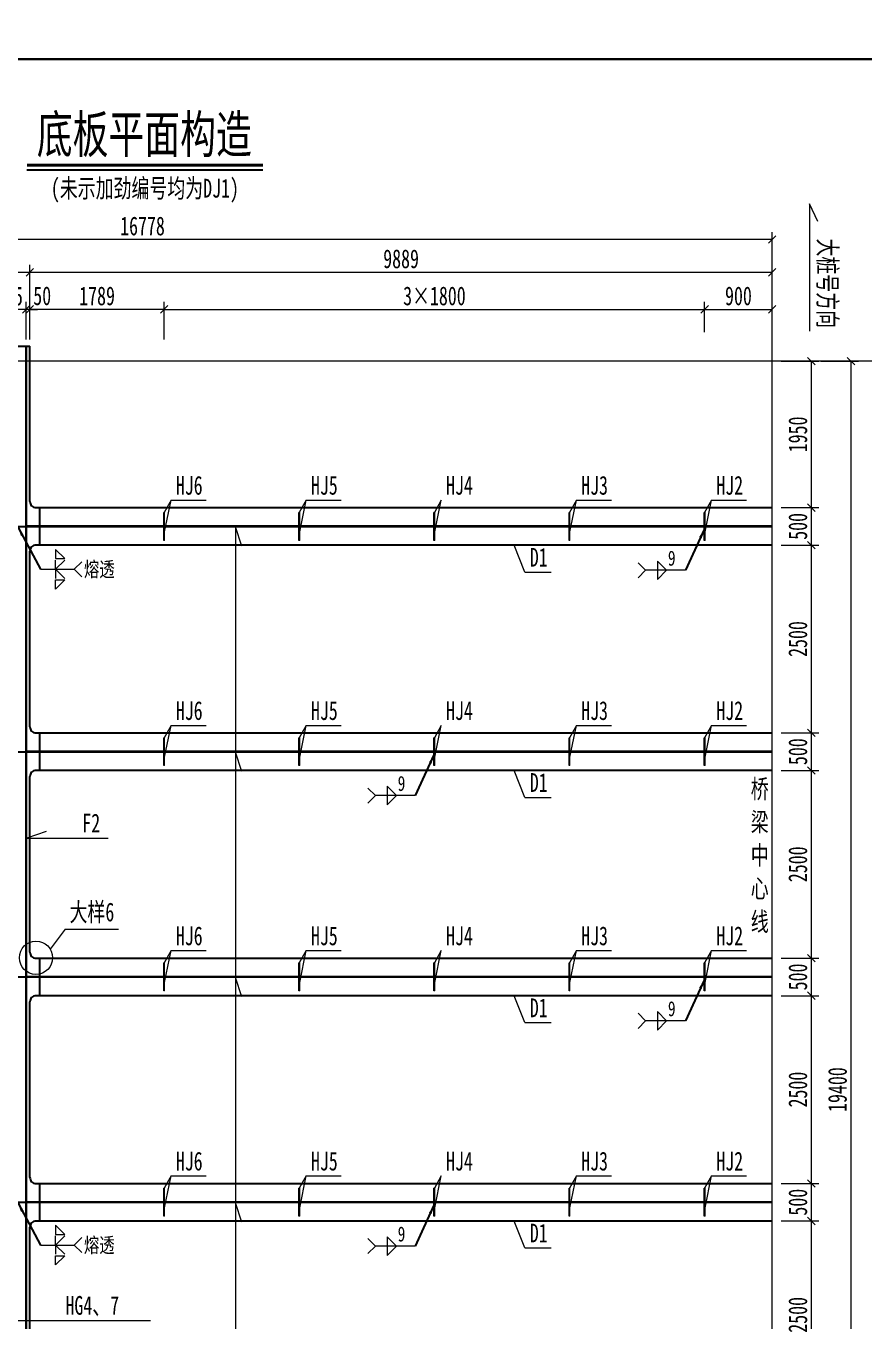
# Model space of a CAD drawing. Header units: millimetres. Extents: x 44597 to 300567, y -113054 to 73044.
# Drawn here: x 228562 to 239728, y -104281 to -87033 of the extents above; entities that cross this region are included whole.
import ezdxf
from ezdxf.enums import TextEntityAlignment as Align

# ---------------------------------------------------------------- set-up
doc = ezdxf.new("R2010")
doc.units = ezdxf.units.MM
doc.linetypes.add('CENTER2', pattern=[28.575, 19.05, -3.175, 3.175, -3.175])
doc.layers.get('Defpoints').update_dxf_attribs({"color": 8})
for name, color, linetype, lineweight in [('Dim', 4, 'Continuous', 15), ('中心线', 2, 'CENTER2', 15), ('文字', 7, 'Continuous', 15), ('标注线及字体', 2, 'Continuous', 15), ('细实线', 4, 'Continuous', 15), ('钢板粗线', 1, 'Continuous', 25)]:
    doc.layers.add(name, color=color, linetype=linetype, lineweight=lineweight)
doc.layers.add('Text', color=4, linetype='Continuous')
doc.styles.add('111', font='', dxfattribs={"width": 0.7})
doc.styles.add('BM_Dim', font='', dxfattribs={"width": 0.85})
doc.styles.add('SMEDI', font='', dxfattribs={"width": 0.75})
doc.styles.get("Standard").update_dxf_attribs({"font": ''})
doc.styles.get('111').set_extended_font_data('仿宋_GB2312')
doc.styles.get('BM_Dim').set_extended_font_data('仿宋_GB2312')
doc.styles.get('SMEDI').set_extended_font_data('仿宋_GB2312')
doc.styles.get('Standard').set_extended_font_data('仿宋_GB2312')
doc.dimstyles.new('200', dxfattribs={"dimscale": 0, "dimtxt": 2.5, "dimasz": 1, "dimexe": 1, "dimexo": 1, "dimgap": 0.6, "dimtad": 1, "dimdec": 0, "dimdsep": 46, "dimtxsty": '111', "dimblk": 'OBLIQUE', "dimcen": 0, "dimclrd": 4, "dimclre": 4, "dimclrt": 4, "dimadec": 1, "dimazin": 2, "dimtfac": 1, "dimtdec": 0, "dimtix": 1, "dimtmove": 2, "dimatfit": 3, "dimfxl": 4, "dimfxlon": 1, "dimtolj": 1, "dimlwd": -1, "dimlwe": -1, "dimarcsym": 0})
doc.dimstyles.new('MSteel_1.0_1.0', dxfattribs={"dimtxt": 3, "dimasz": 1.2, "dimexe": 1, "dimexo": 1, "dimgap": 1, "dimtad": 3, "dimtoh": 1, "dimdec": 0, "dimzin": 0, "dimdsep": 46, "dimtxsty": 'Standard', "dimblk": 'ARCHTICK', "dimcen": 0.09, "dimclrd": 3, "dimclre": 3, "dimadec": 0, "dimazin": 0, "dimtfac": 1, "dimtdec": 4, "dimtofl": 0, "dimtmove": 0, "dimatfit": 3, "dimfxl": 1, "dimtolj": 1, "dimtzin": 0, "dimarcsym": 0})

# ---------------------------------------------------------------- blocks, each defined once
blk = doc.blocks.new('_Oblique')
at = {"color": 0, "linetype": 'ByBlock', "lineweight": -2}
blk.add_line((-0.5, -0.5), (0.5, 0.5), dxfattribs=at)
blk = doc.blocks.new('*D3294')
at = {"layer": 'Defpoints', "color": 0, "transparency": 16777216}
for p in [(238504, -91498), (238504, -93448), (239025, -93448)]:
    blk.add_point(p, dxfattribs=at)
at = {"layer": '细实线', "color": 4, "transparency": 16777216}
for p, q in [((238625, -91498), (239125, -91498)), ((239025, -91498), (239025, -93448)), ((238625, -93448), (239125, -93448))]:
    blk.add_line(p, q, dxfattribs=at)
at = {"layer": '细实线', "color": 4, "transparency": 16777216, "xscale": 99.99999999999999, "yscale": 99.99999999999999, "zscale": 99.99999999999999}
for p, rotation in [((239025, -91498), 90), ((239025, -93448), 270)]:
    blk.add_blockref('_Oblique', p, dxfattribs=dict(at, rotation=rotation))
at = {"layer": '细实线', "color": 4, "transparency": 16777216, "insert": (238846, -92473), "char_height": 250, "attachment_point": 5, "rotation": 90, "style": '111'}
blk.add_mtext('\\A1;1950', dxfattribs=at)
blk = doc.blocks.new('*D3295')
at = {"layer": 'Defpoints', "color": 0, "transparency": 16777216}
for p in [(238504, -93448), (238504, -93948), (239025, -93948)]:
    blk.add_point(p, dxfattribs=at)
at = {"layer": '细实线', "color": 4, "transparency": 16777216}
for p, q in [((238625, -93448), (239125, -93448)), ((239025, -93448), (239025, -93948)), ((238625, -93948), (239125, -93948))]:
    blk.add_line(p, q, dxfattribs=at)
at = {"layer": '细实线', "color": 4, "transparency": 16777216, "xscale": 99.99999999999999, "yscale": 99.99999999999999, "zscale": 99.99999999999999}
for p, rotation in [((239025, -93448), 90), ((239025, -93948), 270)]:
    blk.add_blockref('_Oblique', p, dxfattribs=dict(at, rotation=rotation))
at = {"layer": '细实线', "color": 4, "transparency": 16777216, "insert": (238846, -93698), "char_height": 250, "attachment_point": 5, "rotation": 90, "style": '111'}
blk.add_mtext('\\A1;500', dxfattribs=at)
blk = doc.blocks.new('*D3296')
at = {"layer": 'Defpoints', "color": 0, "transparency": 16777216}
for p in [(238504, -93948), (238504, -96448), (239025, -96448)]:
    blk.add_point(p, dxfattribs=at)
at = {"layer": '细实线', "color": 4, "transparency": 16777216}
for p, q in [((238625, -93948), (239125, -93948)), ((239025, -93948), (239025, -96448)), ((238625, -96448), (239125, -96448))]:
    blk.add_line(p, q, dxfattribs=at)
at = {"layer": '细实线', "color": 4, "transparency": 16777216, "xscale": 99.99999999999999, "yscale": 99.99999999999999, "zscale": 99.99999999999999}
for p, rotation in [((239025, -93948), 90), ((239025, -96448), 270)]:
    blk.add_blockref('_Oblique', p, dxfattribs=dict(at, rotation=rotation))
at = {"layer": '细实线', "color": 4, "transparency": 16777216, "insert": (238846, -95198), "char_height": 250, "attachment_point": 5, "rotation": 90, "style": '111'}
blk.add_mtext('\\A1;2500', dxfattribs=at)
blk = doc.blocks.new('*D3297')
at = {"layer": 'Defpoints', "color": 0, "transparency": 16777216}
for p in [(238504, -96448), (238504, -96948), (239025, -96948)]:
    blk.add_point(p, dxfattribs=at)
at = {"layer": '细实线', "color": 4, "transparency": 16777216}
for p, q in [((238625, -96448), (239125, -96448)), ((239025, -96448), (239025, -96948)), ((238625, -96948), (239125, -96948))]:
    blk.add_line(p, q, dxfattribs=at)
at = {"layer": '细实线', "color": 4, "transparency": 16777216, "xscale": 99.99999999999999, "yscale": 99.99999999999999, "zscale": 99.99999999999999}
for p, rotation in [((239025, -96448), 90), ((239025, -96948), 270)]:
    blk.add_blockref('_Oblique', p, dxfattribs=dict(at, rotation=rotation))
at = {"layer": '细实线', "color": 4, "transparency": 16777216, "insert": (238846, -96698), "char_height": 250, "attachment_point": 5, "rotation": 90, "style": '111'}
blk.add_mtext('\\A1;500', dxfattribs=at)
blk = doc.blocks.new('*D3298')
at = {"layer": 'Defpoints', "color": 0, "transparency": 16777216}
for p in [(238504, -96948), (238504, -99448), (239025, -99448)]:
    blk.add_point(p, dxfattribs=at)
at = {"layer": '细实线', "color": 4, "transparency": 16777216}
for p, q in [((238625, -96948), (239125, -96948)), ((239025, -96948), (239025, -99448)), ((238625, -99448), (239125, -99448))]:
    blk.add_line(p, q, dxfattribs=at)
at = {"layer": '细实线', "color": 4, "transparency": 16777216, "xscale": 99.99999999999999, "yscale": 99.99999999999999, "zscale": 99.99999999999999}
for p, rotation in [((239025, -96948), 90), ((239025, -99448), 270)]:
    blk.add_blockref('_Oblique', p, dxfattribs=dict(at, rotation=rotation))
at = {"layer": '细实线', "color": 4, "transparency": 16777216, "insert": (238846, -98198), "char_height": 250, "attachment_point": 5, "rotation": 90, "style": '111'}
blk.add_mtext('\\A1;2500', dxfattribs=at)
blk = doc.blocks.new('*D3299')
at = {"layer": 'Defpoints', "color": 0, "transparency": 16777216}
for p in [(238504, -99448), (238504, -99948), (239025, -99948)]:
    blk.add_point(p, dxfattribs=at)
at = {"layer": '细实线', "color": 4, "transparency": 16777216}
for p, q in [((238625, -99448), (239125, -99448)), ((239025, -99448), (239025, -99948)), ((238625, -99948), (239125, -99948))]:
    blk.add_line(p, q, dxfattribs=at)
at = {"layer": '细实线', "color": 4, "transparency": 16777216, "xscale": 99.99999999999999, "yscale": 99.99999999999999, "zscale": 99.99999999999999}
for p, rotation in [((239025, -99448), 90), ((239025, -99948), 270)]:
    blk.add_blockref('_Oblique', p, dxfattribs=dict(at, rotation=rotation))
at = {"layer": '细实线', "color": 4, "transparency": 16777216, "insert": (238846, -99698), "char_height": 250, "attachment_point": 5, "rotation": 90, "style": '111'}
blk.add_mtext('\\A1;500', dxfattribs=at)
blk = doc.blocks.new('*D3300')
at = {"layer": 'Defpoints', "color": 0, "transparency": 16777216}
for p in [(238504, -99948), (238504, -102448), (239025, -102448)]:
    blk.add_point(p, dxfattribs=at)
at = {"layer": '细实线', "color": 4, "transparency": 16777216}
for p, q in [((238625, -99948), (239125, -99948)), ((239025, -99948), (239025, -102448)), ((238625, -102448), (239125, -102448))]:
    blk.add_line(p, q, dxfattribs=at)
at = {"layer": '细实线', "color": 4, "transparency": 16777216, "xscale": 99.99999999999999, "yscale": 99.99999999999999, "zscale": 99.99999999999999}
for p, rotation in [((239025, -99948), 90), ((239025, -102448), 270)]:
    blk.add_blockref('_Oblique', p, dxfattribs=dict(at, rotation=rotation))
at = {"layer": '细实线', "color": 4, "transparency": 16777216, "insert": (238846, -101198), "char_height": 250, "attachment_point": 5, "rotation": 90, "style": '111'}
blk.add_mtext('\\A1;2500', dxfattribs=at)
blk = doc.blocks.new('*D3301')
at = {"layer": 'Defpoints', "color": 0, "transparency": 16777216}
for p in [(238504, -102448), (238504, -102948), (239025, -102948)]:
    blk.add_point(p, dxfattribs=at)
at = {"layer": '细实线', "color": 4, "transparency": 16777216}
for p, q in [((238625, -102448), (239125, -102448)), ((239025, -102448), (239025, -102948)), ((238625, -102948), (239125, -102948))]:
    blk.add_line(p, q, dxfattribs=at)
at = {"layer": '细实线', "color": 4, "transparency": 16777216, "xscale": 99.99999999999999, "yscale": 99.99999999999999, "zscale": 99.99999999999999}
for p, rotation in [((239025, -102448), 90), ((239025, -102948), 270)]:
    blk.add_blockref('_Oblique', p, dxfattribs=dict(at, rotation=rotation))
at = {"layer": '细实线', "color": 4, "transparency": 16777216, "insert": (238846, -102698), "char_height": 250, "attachment_point": 5, "rotation": 90, "style": '111'}
blk.add_mtext('\\A1;500', dxfattribs=at)
blk = doc.blocks.new('*D3302')
at = {"layer": 'Defpoints', "color": 0, "transparency": 16777216}
for p in [(238504, -102948), (238504, -105448), (239025, -105448)]:
    blk.add_point(p, dxfattribs=at)
at = {"layer": '细实线', "color": 4, "transparency": 16777216}
for p, q in [((238625, -102948), (239125, -102948)), ((239025, -102948), (239025, -105448)), ((238625, -105448), (239125, -105448))]:
    blk.add_line(p, q, dxfattribs=at)
at = {"layer": '细实线', "color": 4, "transparency": 16777216, "xscale": 99.99999999999999, "yscale": 99.99999999999999, "zscale": 99.99999999999999}
for p, rotation in [((239025, -102948), 90), ((239025, -105448), 270)]:
    blk.add_blockref('_Oblique', p, dxfattribs=dict(at, rotation=rotation))
at = {"layer": '细实线', "color": 4, "transparency": 16777216, "insert": (238846, -104198), "char_height": 250, "attachment_point": 5, "rotation": 90, "style": '111'}
blk.add_mtext('\\A1;2500', dxfattribs=at)
blk = doc.blocks.new('*D3305')
at = {"layer": 'Defpoints', "color": 0, "transparency": 16777216}
for p in [(238966, -91498), (238992, -110898), (239553, -110898)]:
    blk.add_point(p, dxfattribs=at)
at = {"layer": '细实线', "color": 4, "transparency": 16777216}
for p, q in [((239153, -91498), (239653, -91498)), ((239553, -91498), (239553, -110898)), ((239153, -110898), (239653, -110898))]:
    blk.add_line(p, q, dxfattribs=at)
at = {"layer": '细实线', "color": 4, "transparency": 16777216, "xscale": 99.99999999999999, "yscale": 99.99999999999999, "zscale": 99.99999999999999}
for p, rotation in [((239553, -91498), 90), ((239553, -110898), 270)]:
    blk.add_blockref('_Oblique', p, dxfattribs=dict(at, rotation=rotation))
at = {"layer": '细实线', "color": 4, "transparency": 16777216, "insert": (239374, -101198), "char_height": 250, "attachment_point": 5, "rotation": 90, "style": '111'}
blk.add_mtext('\\A1;19400', dxfattribs=at)
blk = doc.blocks.new('_ArchTick')
at = {"color": 0, "linetype": 'ByBlock', "const_width": 0.15}
blk.add_lwpolyline([(-0.5, -0.5), (0.5, 0.5)], dxfattribs=at)
blk = doc.blocks.new('全融透1')
at = {"layer": 'Dim'}
blk.add_line((0, 0), (4.48, 0), dxfattribs=at)
for points in [[(2, 2.65), (2, 1.41), (3.23, 1.41)], [(2, -2.65), (2, -1.41), (3.23, -1.41)]]:
    blk.add_lwpolyline(points, close=True, dxfattribs=at)
for points in [[(3.23, 1.21), (2, 0), (2, 1.21)], [(3.23, -1.21), (2, 0), (2, -1.21)], [(5.48, 1), (4.48, 0), (5.48, -1)]]:
    blk.add_lwpolyline(points, dxfattribs=at)
at = {"layer": 'Text', "style": 'SMEDI', "width": 0.75}
blk.add_text('熔透', height=2, dxfattribs=at).set_placement((5.77, 0), align=Align.MIDDLE_LEFT)
blk = doc.blocks.new('角焊缝1')
at = {"layer": 'Dim'}
blk.add_line((-3101.17, 370.22), (-3106.48, 370.22), dxfattribs=at)
blk.add_lwpolyline([(-3107.48, 369.22), (-3106.48, 370.22), (-3107.48, 371.22)], dxfattribs=at)
blk.add_lwpolyline([(-3104.91, 371.45), (-3104.91, 368.99), (-3103.68, 370.22)], close=True, dxfattribs=at)
blk = doc.blocks.new('*D3352')
at = {"layer": 'Defpoints', "color": 0, "transparency": 16777216}
for p in [(228120, -90808), (228120, -91360), (228565, -91349)]:
    blk.add_point(p, dxfattribs=at)
at = {"layer": '细实线', "color": 4, "transparency": 16777216}
for p, q in [((228120, -91208), (228120, -90708)), ((228565, -91208), (228565, -90708)), ((228565, -90808), (228120, -90808))]:
    blk.add_line(p, q, dxfattribs=at)
at = {"layer": '细实线', "color": 4, "transparency": 16777216, "xscale": 99.99999999999999, "yscale": 99.99999999999999, "zscale": 99.99999999999999, "rotation": 180}
blk.add_blockref('_Oblique', (228120, -90808), dxfattribs=at)
at = {"layer": '细实线', "color": 4, "transparency": 16777216, "xscale": 99.99999999999999, "yscale": 99.99999999999999, "zscale": 99.99999999999999}
blk.add_blockref('_Oblique', (228565, -90808), dxfattribs=at)
at = {"layer": '细实线', "color": 4, "transparency": 16777216, "insert": (228343, -90632), "char_height": 250, "attachment_point": 5, "style": '111'}
blk.add_mtext('\\A1;445', dxfattribs=at)
blk = doc.blocks.new('*D3355')
at = {"layer": 'Defpoints', "color": 0, "transparency": 16777216}
for p in [(221726, -90315), (228615, -90830), (221726, -91298)]:
    blk.add_point(p, dxfattribs=at)
at = {"layer": '细实线', "color": 4, "transparency": 16777216}
for p, q in [((221726, -90715), (221726, -90215)), ((228615, -90315), (221726, -90315)), ((228615, -90715), (228615, -90215))]:
    blk.add_line(p, q, dxfattribs=at)
at = {"layer": '细实线', "color": 4, "transparency": 16777216, "xscale": 99.99999999999999, "yscale": 99.99999999999999, "zscale": 99.99999999999999, "rotation": 180}
blk.add_blockref('_Oblique', (221726, -90315), dxfattribs=at)
at = {"layer": '细实线', "color": 4, "transparency": 16777216, "xscale": 99.99999999999999, "yscale": 99.99999999999999, "zscale": 99.99999999999999}
blk.add_blockref('_Oblique', (228615, -90315), dxfattribs=at)
at = {"layer": '细实线', "color": 4, "transparency": 16777216, "insert": (225171, -90136), "char_height": 250, "attachment_point": 5, "style": '111'}
blk.add_mtext('\\A1;6889', dxfattribs=at)
blk = doc.blocks.new('*D3356')
at = {"layer": 'Defpoints', "color": 0, "transparency": 16777216}
for p in [(228565, -90808), (228565, -91349), (228615, -91335)]:
    blk.add_point(p, dxfattribs=at)
at = {"layer": '细实线', "color": 4, "transparency": 16777216}
for p, q in [((228565, -91208), (228565, -90708)), ((228615, -91208), (228615, -90708)), ((228565, -90808), (228465, -90808)), ((228615, -90808), (228565, -90808)), ((228615, -90808), (228715, -90808))]:
    blk.add_line(p, q, dxfattribs=at)
at = {"layer": '细实线', "color": 4, "transparency": 16777216, "xscale": 99.99999999999999, "yscale": 99.99999999999999, "zscale": 99.99999999999999}
blk.add_blockref('_Oblique', (228565, -90808), dxfattribs=at)
at = {"layer": '细实线', "color": 4, "transparency": 16777216, "xscale": 99.99999999999999, "yscale": 99.99999999999999, "zscale": 99.99999999999999, "rotation": 180}
blk.add_blockref('_Oblique', (228615, -90808), dxfattribs=at)
at = {"layer": '细实线', "color": 4, "transparency": 16777216, "insert": (228779, -90628), "char_height": 250, "attachment_point": 5, "style": '111'}
blk.add_mtext('\\A1;50', dxfattribs=at)
blk = doc.blocks.new('*D3364')
at = {"layer": 'Defpoints', "color": 0, "transparency": 16777216}
for p in [(238504, -90808), (237604, -91213), (238504, -91213)]:
    blk.add_point(p, dxfattribs=at)
at = {"layer": '细实线', "color": 4, "transparency": 16777216}
for p, q in [((237604, -91113), (237604, -90708)), ((238504, -91113), (238504, -90708)), ((237604, -90808), (238504, -90808))]:
    blk.add_line(p, q, dxfattribs=at)
at = {"layer": '细实线', "color": 4, "transparency": 16777216, "xscale": 99.99999999999999, "yscale": 99.99999999999999, "zscale": 99.99999999999999, "rotation": 180}
blk.add_blockref('_Oblique', (237604, -90808), dxfattribs=at)
at = {"layer": '细实线', "color": 4, "transparency": 16777216, "xscale": 99.99999999999999, "yscale": 99.99999999999999, "zscale": 99.99999999999999}
blk.add_blockref('_Oblique', (238504, -90808), dxfattribs=at)
at = {"layer": '细实线', "color": 4, "transparency": 16777216, "insert": (238054, -90630), "char_height": 250, "attachment_point": 5, "style": '111'}
blk.add_mtext('\\A1;900', dxfattribs=at)
blk = doc.blocks.new('*D3365')
at = {"layer": 'Defpoints', "color": 0, "transparency": 16777216}
for p in [(237604, -90808), (237604, -91213), (230404, -91340)]:
    blk.add_point(p, dxfattribs=at)
at = {"layer": '细实线', "color": 4, "transparency": 16777216}
for p, q in [((230404, -91208), (230404, -90708)), ((237604, -91113), (237604, -90708)), ((230404, -90808), (237604, -90808))]:
    blk.add_line(p, q, dxfattribs=at)
at = {"layer": '细实线', "color": 4, "transparency": 16777216, "xscale": 99.99999999999999, "yscale": 99.99999999999999, "zscale": 99.99999999999999, "rotation": 180}
blk.add_blockref('_Oblique', (230404, -90808), dxfattribs=at)
at = {"layer": '细实线', "color": 4, "transparency": 16777216, "xscale": 99.99999999999999, "yscale": 99.99999999999999, "zscale": 99.99999999999999}
blk.add_blockref('_Oblique', (237604, -90808), dxfattribs=at)
at = {"layer": '细实线', "color": 4, "transparency": 16777216, "insert": (234004, -90630), "char_height": 250, "attachment_point": 5, "style": '111'}
blk.add_mtext('\\A1;3×1800', dxfattribs=at)
blk = doc.blocks.new('*D3366')
at = {"layer": 'Defpoints', "color": 0, "transparency": 16777216}
for p in [(228615, -90808), (230404, -91213), (228615, -91429)]:
    blk.add_point(p, dxfattribs=at)
at = {"layer": '细实线', "color": 4, "transparency": 16777216}
for p, q in [((228615, -91208), (228615, -90708)), ((230404, -91113), (230404, -90708)), ((230404, -90808), (228615, -90808))]:
    blk.add_line(p, q, dxfattribs=at)
at = {"layer": '细实线', "color": 4, "transparency": 16777216, "xscale": 99.99999999999999, "yscale": 99.99999999999999, "zscale": 99.99999999999999, "rotation": 180}
blk.add_blockref('_Oblique', (228615, -90808), dxfattribs=at)
at = {"layer": '细实线', "color": 4, "transparency": 16777216, "xscale": 99.99999999999999, "yscale": 99.99999999999999, "zscale": 99.99999999999999}
blk.add_blockref('_Oblique', (230404, -90808), dxfattribs=at)
at = {"layer": '细实线', "color": 4, "transparency": 16777216, "insert": (229510, -90630), "char_height": 250, "attachment_point": 5, "style": '111'}
blk.add_mtext('\\A1;1789', dxfattribs=at)
blk = doc.blocks.new('*D3367')
at = {"layer": 'Defpoints', "color": 0, "transparency": 16777216}
for p in [(228615, -90315), (228615, -90842), (238504, -90877)]:
    blk.add_point(p, dxfattribs=at)
at = {"layer": '细实线', "color": 4, "transparency": 16777216}
for p, q in [((228615, -90715), (228615, -90215)), ((238504, -90315), (228615, -90315)), ((238504, -90715), (238504, -90215))]:
    blk.add_line(p, q, dxfattribs=at)
at = {"layer": '细实线', "color": 4, "transparency": 16777216, "xscale": 99.99999999999999, "yscale": 99.99999999999999, "zscale": 99.99999999999999, "rotation": 180}
blk.add_blockref('_Oblique', (228615, -90315), dxfattribs=at)
at = {"layer": '细实线', "color": 4, "transparency": 16777216, "xscale": 99.99999999999999, "yscale": 99.99999999999999, "zscale": 99.99999999999999}
blk.add_blockref('_Oblique', (238504, -90315), dxfattribs=at)
at = {"layer": '细实线', "color": 4, "transparency": 16777216, "insert": (233560, -90136), "char_height": 250, "attachment_point": 5, "style": '111'}
blk.add_mtext('\\A1;9889', dxfattribs=at)
blk = doc.blocks.new('*D3368')
at = {"layer": 'Defpoints', "color": 0, "transparency": 16777216}
for p in [(221726, -89878), (221726, -90861), (238504, -91213)]:
    blk.add_point(p, dxfattribs=at)
at = {"layer": '细实线', "color": 4, "transparency": 16777216}
for p, q in [((221726, -90278), (221726, -89778)), ((238504, -90278), (238504, -89778)), ((238504, -89878), (221726, -89878))]:
    blk.add_line(p, q, dxfattribs=at)
at = {"layer": '细实线', "color": 4, "transparency": 16777216, "xscale": 99.99999999999999, "yscale": 99.99999999999999, "zscale": 99.99999999999999, "rotation": 180}
blk.add_blockref('_Oblique', (221726, -89878), dxfattribs=at)
at = {"layer": '细实线', "color": 4, "transparency": 16777216, "xscale": 99.99999999999999, "yscale": 99.99999999999999, "zscale": 99.99999999999999}
blk.add_blockref('_Oblique', (238504, -89878), dxfattribs=at)
at = {"layer": '细实线', "color": 4, "transparency": 16777216, "insert": (230115, -89699), "char_height": 250, "attachment_point": 5, "style": '111'}
blk.add_mtext('\\A1;16778', dxfattribs=at)

msp = doc.modelspace()

# ---------------------------------------------------------------- linework, layer by layer
at = {"color": 4}
msp.add_line((228574.3, -88947.6), (231718.9, -88947.6), dxfattribs=at)
at = {"color": 6, "const_width": 36}
msp.add_lwpolyline([(228574.3, -88887.6), (231718.9, -88887.6)], dxfattribs=at)
at = {"layer": 'Defpoints'}
for p, q in [((228565.1, -110698.2), (228565.1, -91298.2)), ((230404, -93884.2), (230404, -93512.2)), ((232204, -93884.2), (232204, -93512.2)), ((234004, -93884.2), (234004, -93512.2)), ((235804, -93884.2), (235804, -93512.2)), ((237604, -93884.2), (237604, -93512.2)), ((222126.2, -93698.2), (238504, -93698.2)), ((230404, -96884.2), (230404, -96512.2)), ((232204, -96884.2), (232204, -96512.2)), ((234004, -96884.2), (234004, -96512.2)), ((235804, -96884.2), (235804, -96512.2)), ((237604, -96884.2), (237604, -96512.2)), ((222626, -96698.2), (238504, -96698.2)), ((230404, -99884.2), (230404, -99512.2)), ((232204, -99884.2), (232204, -99512.2)), ((234004, -99884.2), (234004, -99512.2)), ((235804, -99884.2), (235804, -99512.2)), ((237604, -99884.2), (237604, -99512.2)), ((223125.8, -99698.2), (238504, -99698.2)), ((230404, -102884.2), (230404, -102512.2)), ((232204, -102884.2), (232204, -102512.2)), ((234004, -102884.2), (234004, -102512.2)), ((235804, -102884.2), (235804, -102512.2)), ((237604, -102884.2), (237604, -102512.2)), ((223625.6, -102698.2), (238504, -102698.2))]:
    msp.add_line(p, q, dxfattribs=at)
for points in [[(218066.6, -61894.1), (256566.6, -61894.1), (256566.6, -87474.1), (218066.6, -87474.1)], [(218066.6, -87474.1), (256566.6, -87474.1), (256566.6, -113054.1), (218066.6, -113054.1)]]:
    msp.add_lwpolyline(points, close=True, dxfattribs=at)
at = {"layer": '中心线', "ltscale": 0.3}
for p, q in [((238504, -112369), (238504, -90682.1)), ((254163.2, -91498.2), (220999.3, -91498.2))]:
    msp.add_line(p, q, dxfattribs=at)
at = {"layer": '细实线'}
for p, q in [((239002.8, -89401.2), (239002.8, -91097)), ((239111.9, -89637.8), (239002.8, -89401.2)), ((230495.2, -93347.9), (230404, -93512.2)), ((230410, -93770.7), (230495.2, -93347.9)), ((230495.2, -93347.9), (230963.6, -93347.9)), ((232295.2, -93347.9), (232204, -93512.2)), ((232210, -93770.7), (232295.2, -93347.9)), ((232295.2, -93347.9), (232763.6, -93347.9)), ((234095.2, -93347.9), (234004, -93512.2)), ((234010, -93770.7), (234095.2, -93347.9)), ((235895.2, -93347.9), (235804, -93512.2)), ((235810, -93770.7), (235895.2, -93347.9)), ((235895.2, -93347.9), (236363.6, -93347.9)), ((237695.2, -93347.9), (237604, -93512.2)), ((237610, -93770.7), (237695.2, -93347.9)), ((237695.2, -93347.9), (238163.6, -93347.9)), ((231352.9, -93704.2), (231352.9, -109837.6)), ((231440.1, -93962), (231352.9, -93704.2)), ((235210.2, -94306.3), (235066.1, -93948.2)), ((235210.2, -94306.3), (235559.4, -94306.3)), ((230495.2, -96347.9), (230404, -96512.2)), ((230410, -96770.7), (230495.2, -96347.9)), ((230495.2, -96347.9), (230963.6, -96347.9)), ((232295.2, -96347.9), (232204, -96512.2)), ((232210, -96770.7), (232295.2, -96347.9)), ((232295.2, -96347.9), (232763.6, -96347.9)), ((234095.2, -96347.9), (234004, -96512.2)), ((234010, -96770.7), (234095.2, -96347.9)), ((235895.2, -96347.9), (235804, -96512.2)), ((235810, -96770.7), (235895.2, -96347.9)), ((235895.2, -96347.9), (236363.6, -96347.9)), ((237695.2, -96347.9), (237604, -96512.2)), ((237610, -96770.7), (237695.2, -96347.9)), ((237695.2, -96347.9), (238163.6, -96347.9)), ((231440.1, -96962), (231352.9, -96704.2)), ((235210.2, -97306.3), (235066.1, -96948.2)), ((235210.2, -97306.3), (235559.4, -97306.3)), ((228829.9, -97761.2), (228572.1, -97848.4)), ((228572.1, -97848.4), (229658.3, -97848.4)), ((229085.2, -99059.8), (228883.6, -99329.4)), ((229085.2, -99059.8), (229794.8, -99059.8)), ((230495.2, -99347.9), (230404, -99512.2)), ((230410, -99770.7), (230495.2, -99347.9)), ((230495.2, -99347.9), (230963.6, -99347.9)), ((232295.2, -99347.9), (232204, -99512.2)), ((232210, -99770.7), (232295.2, -99347.9)), ((232295.2, -99347.9), (232763.6, -99347.9)), ((234095.2, -99347.9), (234004, -99512.2)), ((234010, -99770.7), (234095.2, -99347.9)), ((235895.2, -99347.9), (235804, -99512.2)), ((235810, -99770.7), (235895.2, -99347.9)), ((235895.2, -99347.9), (236363.6, -99347.9)), ((237695.2, -99347.9), (237604, -99512.2)), ((237610, -99770.7), (237695.2, -99347.9)), ((237695.2, -99347.9), (238163.6, -99347.9)), ((231440.1, -99962), (231352.9, -99704.2)), ((235210.2, -100306.3), (235066.1, -99948.2)), ((235210.2, -100306.3), (235559.4, -100306.3)), ((230495.2, -102347.9), (230404, -102512.2)), ((230410, -102770.7), (230495.2, -102347.9)), ((230495.2, -102347.9), (230963.6, -102347.9)), ((232295.2, -102347.9), (232204, -102512.2)), ((232210, -102770.7), (232295.2, -102347.9)), ((232295.2, -102347.9), (232763.6, -102347.9)), ((234095.2, -102347.9), (234004, -102512.2)), ((234010, -102770.7), (234095.2, -102347.9)), ((235895.2, -102347.9), (235804, -102512.2)), ((235810, -102770.7), (235895.2, -102347.9)), ((235895.2, -102347.9), (236363.6, -102347.9)), ((237695.2, -102347.9), (237604, -102512.2)), ((237610, -102770.7), (237695.2, -102347.9)), ((237695.2, -102347.9), (238163.6, -102347.9)), ((231440.1, -102962), (231352.9, -102704.2)), ((235210.2, -103306.3), (235066.1, -102948.2)), ((235210.2, -103306.3), (235559.4, -103306.3)), ((227358.8, -104271.9), (230223.8, -104271.9))]:
    msp.add_line(p, q, dxfattribs=at)
at = {"layer": '细实线', "color": 2, "ltscale": 4}
msp.add_line((228572.1, -110698.2), (228572.1, -91298.2), dxfattribs=at)
at = {"layer": '细实线', "ltscale": 2}
for p, q in [((230398, -93692.2), (230398, -93512.2)), ((230410, -93692.2), (230410, -93512.2)), ((232198, -93692.2), (232198, -93512.2)), ((232210, -93692.2), (232210, -93512.2)), ((233998, -93692.2), (233998, -93512.2)), ((234010, -93692.2), (234010, -93512.2)), ((235798, -93692.2), (235798, -93512.2)), ((235810, -93692.2), (235810, -93512.2)), ((237598, -93692.2), (237598, -93512.2)), ((237610, -93692.2), (237610, -93512.2)), ((230398, -93884.2), (230398, -93704.2)), ((230410, -93884.2), (230410, -93704.2)), ((232198, -93884.2), (232198, -93704.2)), ((232210, -93884.2), (232210, -93704.2)), ((233998, -93884.2), (233998, -93704.2)), ((234010, -93884.2), (234010, -93704.2)), ((235798, -93884.2), (235798, -93704.2)), ((235810, -93884.2), (235810, -93704.2)), ((237598, -93884.2), (237598, -93704.2)), ((237610, -93884.2), (237610, -93704.2)), ((230398, -96692.2), (230398, -96512.2)), ((230410, -96692.2), (230410, -96512.2)), ((232198, -96692.2), (232198, -96512.2)), ((232210, -96692.2), (232210, -96512.2)), ((233998, -96692.2), (233998, -96512.2)), ((234010, -96692.2), (234010, -96512.2)), ((235798, -96692.2), (235798, -96512.2)), ((235810, -96692.2), (235810, -96512.2)), ((237598, -96692.2), (237598, -96512.2)), ((237610, -96692.2), (237610, -96512.2)), ((230398, -96884.2), (230398, -96704.2)), ((230410, -96884.2), (230410, -96704.2)), ((232198, -96884.2), (232198, -96704.2)), ((232210, -96884.2), (232210, -96704.2)), ((233998, -96884.2), (233998, -96704.2)), ((234010, -96884.2), (234010, -96704.2)), ((235798, -96884.2), (235798, -96704.2)), ((235810, -96884.2), (235810, -96704.2)), ((237598, -96884.2), (237598, -96704.2)), ((237610, -96884.2), (237610, -96704.2)), ((230398, -99692.2), (230398, -99512.2)), ((230410, -99692.2), (230410, -99512.2)), ((232198, -99692.2), (232198, -99512.2)), ((232210, -99692.2), (232210, -99512.2)), ((233998, -99692.2), (233998, -99512.2)), ((234010, -99692.2), (234010, -99512.2)), ((235798, -99692.2), (235798, -99512.2)), ((235810, -99692.2), (235810, -99512.2)), ((237598, -99692.2), (237598, -99512.2)), ((237610, -99692.2), (237610, -99512.2)), ((230398, -99884.2), (230398, -99704.2)), ((230410, -99884.2), (230410, -99704.2)), ((232198, -99884.2), (232198, -99704.2)), ((232210, -99884.2), (232210, -99704.2)), ((233998, -99884.2), (233998, -99704.2)), ((234010, -99884.2), (234010, -99704.2)), ((235798, -99884.2), (235798, -99704.2)), ((235810, -99884.2), (235810, -99704.2)), ((237598, -99884.2), (237598, -99704.2)), ((237610, -99884.2), (237610, -99704.2)), ((230398, -102692.2), (230398, -102512.2)), ((230410, -102692.2), (230410, -102512.2)), ((232198, -102692.2), (232198, -102512.2)), ((232210, -102692.2), (232210, -102512.2)), ((233998, -102692.2), (233998, -102512.2)), ((234010, -102692.2), (234010, -102512.2)), ((235798, -102692.2), (235798, -102512.2)), ((235810, -102692.2), (235810, -102512.2)), ((237598, -102692.2), (237598, -102512.2)), ((237610, -102692.2), (237610, -102512.2)), ((230398, -102884.2), (230398, -102704.2)), ((230410, -102884.2), (230410, -102704.2)), ((232198, -102884.2), (232198, -102704.2)), ((232210, -102884.2), (232210, -102704.2)), ((233998, -102884.2), (233998, -102704.2)), ((234010, -102884.2), (234010, -102704.2)), ((235798, -102884.2), (235798, -102704.2)), ((235810, -102884.2), (235810, -102704.2)), ((237598, -102884.2), (237598, -102704.2)), ((237610, -102884.2), (237610, -102704.2))]:
    msp.add_line(p, q, dxfattribs=at)
at = {"layer": '细实线', "ltscale": 4}
for p, q in [((230410, -93512.2), (230398, -93512.2)), ((232210, -93512.2), (232198, -93512.2)), ((234010, -93512.2), (233998, -93512.2)), ((235810, -93512.2), (235798, -93512.2)), ((237610, -93512.2), (237598, -93512.2)), ((238504, -93692.2), (228572.1, -93692.2)), ((238504, -93704.2), (228572.1, -93704.2)), ((230410, -93884.2), (230398, -93884.2)), ((232210, -93884.2), (232198, -93884.2)), ((234010, -93884.2), (233998, -93884.2)), ((235810, -93884.2), (235798, -93884.2)), ((237610, -93884.2), (237598, -93884.2)), ((230410, -96512.2), (230398, -96512.2)), ((232210, -96512.2), (232198, -96512.2)), ((234010, -96512.2), (233998, -96512.2)), ((235810, -96512.2), (235798, -96512.2)), ((237610, -96512.2), (237598, -96512.2)), ((238504, -96692.2), (228572.1, -96692.2)), ((238504, -96704.2), (228572.1, -96704.2)), ((230410, -96884.2), (230398, -96884.2)), ((232210, -96884.2), (232198, -96884.2)), ((234010, -96884.2), (233998, -96884.2)), ((235810, -96884.2), (235798, -96884.2)), ((237610, -96884.2), (237598, -96884.2)), ((230410, -99512.2), (230398, -99512.2)), ((232210, -99512.2), (232198, -99512.2)), ((234010, -99512.2), (233998, -99512.2)), ((235810, -99512.2), (235798, -99512.2)), ((237610, -99512.2), (237598, -99512.2)), ((238504, -99692.2), (228572.1, -99692.2)), ((238504, -99704.2), (228572.1, -99704.2)), ((230410, -99884.2), (230398, -99884.2)), ((232210, -99884.2), (232198, -99884.2)), ((234010, -99884.2), (233998, -99884.2)), ((235810, -99884.2), (235798, -99884.2)), ((237610, -99884.2), (237598, -99884.2)), ((230410, -102512.2), (230398, -102512.2)), ((232210, -102512.2), (232198, -102512.2)), ((234010, -102512.2), (233998, -102512.2)), ((235810, -102512.2), (235798, -102512.2)), ((237610, -102512.2), (237598, -102512.2)), ((238504, -102692.2), (228572.1, -102692.2)), ((238504, -102704.2), (228572.1, -102704.2)), ((230410, -102884.2), (230398, -102884.2)), ((232210, -102884.2), (232198, -102884.2)), ((234010, -102884.2), (233998, -102884.2)), ((235810, -102884.2), (235798, -102884.2)), ((237610, -102884.2), (237598, -102884.2))]:
    msp.add_line(p, q, dxfattribs=at)
at = {"layer": '细实线'}
msp.add_circle((228696.1, -99442.3), 221.2, dxfattribs=at)
at = {"layer": '钢板粗线'}
for p, q in [((221726.4, -91298.2), (228615.1, -91298.2)), ((228615.1, -93368.2), (228615.1, -91298.2)), ((228745.1, -93448.2), (228745.1, -93948.2)), ((228615.1, -96368.2), (228615.1, -94028.2)), ((228745.1, -96448.2), (228745.1, -96948.2)), ((228615.1, -99368.2), (228615.1, -97028.2)), ((228745.1, -99448.2), (228745.1, -99948.2)), ((228615.1, -102368.2), (228615.1, -100028.2)), ((228745.1, -102448.2), (228745.1, -102948.2)), ((228615.1, -105368.2), (228615.1, -103028.2))]:
    msp.add_line(p, q, dxfattribs=at)
for points in [[(228615.1, -93368.2, 0.4142136), (228695.1, -93448.2), (238504, -93448.2)], [(238504, -93948.2), (228695.1, -93948.2, 0.4142136), (228615.1, -94028.2)], [(228615.1, -96368.2, 0.4142136), (228695.1, -96448.2), (238504, -96448.2)], [(238504, -96948.2), (228695.1, -96948.2, 0.4142136), (228615.1, -97028.2)], [(228615.1, -99368.2, 0.4142136), (228695.1, -99448.2), (238504, -99448.2)], [(238504, -99948.2), (228695.1, -99948.2, 0.4142136), (228615.1, -100028.2)], [(228615.1, -102368.2, 0.4142136), (228695.1, -102448.2), (238504, -102448.2)], [(238504, -102948.2), (228695.1, -102948.2, 0.4142136), (228615.1, -103028.2)]]:
    msp.add_lwpolyline(points, format="xyb", dxfattribs=at)

# ---------------------------------------------------------------- block references
at = {"layer": '细实线', "color": 8, "xscale": 100, "yscale": 100, "zscale": 100}
for name, p in [('全融透1', (228757.9, -94268.8)), ('角焊缝1', (547465.8, -131304.4)), ('角焊缝1', (543865.8, -134304.4)), ('角焊缝1', (547465.8, -137304.4)), ('全融透1', (228757.9, -103268.8)), ('角焊缝1', (543865.8, -140304.4))]:
    msp.add_blockref(name, p, dxfattribs=at)

# ---------------------------------------------------------------- texts
at = {"layer": 'Text', "style": 'SMEDI', "width": 0.75}
for p in [(237114.5, -94121.2), (233514.5, -97121.2), (237114.5, -100121.2), (233514.5, -103121.2)]:
    msp.add_text('9', height=200, dxfattribs=at).set_placement(p, align=Align.MIDDLE_LEFT)
at = {"layer": '文字', "style": 'BM_Dim', "width": 0.7}
msp.add_text('(未示加劲编号均为DJ1)', height=250, dxfattribs=at).set_placement((230146.6, -89208.5), align=Align.MIDDLE)
msp.add_text('大桩号方向', height=250, rotation=270, dxfattribs=at).set_placement((239042.1, -90461.2), align=Align.BOTTOM_CENTER)
for s, p in [('HJ6', (230737.5, -93350.7)), ('HJ5', (232537.5, -93350.7)), ('HJ4', (234337.5, -93350.7)), ('HJ3', (236137.5, -93350.7)), ('HJ2', (237937.5, -93350.7)), ('D1', (235393.7, -94309)), ('HJ6', (230737.5, -96350.7)), ('HJ5', (232537.5, -96350.7)), ('HJ4', (234337.5, -96350.7)), ('HJ3', (236137.5, -96350.7)), ('HJ2', (237937.5, -96350.7)), ('D1', (235393.7, -97309)), ('桥', (238337.7, -97393)), ('F2', (229432.1, -97848.4)), ('梁', (238337.7, -97835)), ('中', (238337.7, -98277)), ('心', (238337.7, -98719)), ('大样6', (229441, -99032.7)), ('线', (238337.7, -99161.1)), ('HJ6', (230737.5, -99350.7)), ('HJ5', (232537.5, -99350.7)), ('HJ4', (234337.5, -99350.7)), ('HJ3', (236137.5, -99350.7)), ('HJ2', (237937.5, -99350.7)), ('D1', (235393.7, -100309)), ('HJ6', (230737.5, -102350.7)), ('HJ5', (232537.5, -102350.7)), ('HJ4', (234337.5, -102350.7)), ('HJ3', (236137.5, -102350.7)), ('HJ2', (237937.5, -102350.7)), ('D1', (235393.7, -103309)), ('HG4、7', (229446.2, -104271.9))]:
    msp.add_text(s, height=250, dxfattribs=at).set_placement(p, align=Align.BOTTOM_CENTER)
at = {"layer": '标注线及字体', "style": '111', "width": 0.7}
msp.add_text('底板平面构造', height=500, dxfattribs=at).set_placement((230139, -88466.6), align=Align.MIDDLE)

# ---------------------------------------------------------------- dimensions: what is measured, and where the dimension line sits
at = {"layer": '细实线'}
for base, p1, p2, picture, middle in [((221726.4, -89877.9), (238504, -91212.8), (221726.4, -90861.3), '*D3368', (230115.2, -89698.9)), ((221726.4, -90314.8), (228615.1, -90829.8), (221726.4, -91298.2), '*D3355', (225170.8, -90135.9)), ((228615.1, -90314.8), (238504, -90876.9), (228615.1, -90841.5), '*D3367', (233559.6, -90135.9)), ((228120.1, -90808.5), (228565.1, -91349.1), (228120.1, -91360.2), '*D3352', (228342.6, -90632.2)), ((228615.1, -90808.5), (230404, -91212.8), (228615.1, -91428.7), '*D3366', (229509.6, -90629.5)), ((238504, -90808.5), (237604, -91212.8), (238504, -91212.8), '*D3364', (238054, -90629.5))]:
    dim = msp.add_linear_dim(base=base, p1=p1, p2=p2, dimstyle='200', override={"dimscale": 100, "dimblk": 'Oblique'}, dxfattribs=at)
    dim.commit()
    dim.dimension.update_dxf_attribs({"geometry": picture, "text_midpoint": middle})
dim = msp.add_linear_dim(base=(228565.1, -90808.5), p1=(228615.1, -91335.3), p2=(228565.1, -91349.1), dimstyle='200', override={"dimscale": 100, "dimblk": 'Oblique'}, dxfattribs=at)
dim.commit()
dim.dimension.update_dxf_attribs({"geometry": '*D3356', "text_midpoint": (228779.2, -90627.9), "dimtype": 160})
dim = msp.add_linear_dim(base=(237604, -90808.5), p1=(230404, -91339.5), p2=(237604, -91212.8), text='3×1800', dimstyle='200', override={"dimscale": 100, "dimblk": 'Oblique'}, dxfattribs=at)
dim.commit()
dim.dimension.update_dxf_attribs({"geometry": '*D3365', "text_midpoint": (234004, -90629.5)})
for base, p1, p2, picture, middle in [((239025.3, -93448.2), (238504, -91498.2), (238504, -93448.2), '*D3294', (238846.4, -92473.2)), ((239552.7, -110898.2), (238965.9, -91498.2), (238992.2, -110898.2), '*D3305', (239373.8, -101198.2)), ((239025.3, -93948.2), (238504, -93448.2), (238504, -93948.2), '*D3295', (238846.4, -93698.2)), ((239025.3, -96448.2), (238504, -93948.2), (238504, -96448.2), '*D3296', (238846.4, -95198.2)), ((239025.3, -96948.2), (238504, -96448.2), (238504, -96948.2), '*D3297', (238846.4, -96698.2)), ((239025.3, -99448.2), (238504, -96948.2), (238504, -99448.2), '*D3298', (238846.4, -98198.2)), ((239025.3, -99948.2), (238504, -99448.2), (238504, -99948.2), '*D3299', (238846.4, -99698.2)), ((239025.3, -102448.2), (238504, -99948.2), (238504, -102448.2), '*D3300', (238846.4, -101198.2)), ((239025.3, -102948.2), (238504, -102448.2), (238504, -102948.2), '*D3301', (238846.4, -102698.2)), ((239025.3, -105448.2), (238504, -102948.2), (238504, -105448.2), '*D3302', (238846.4, -104198.2))]:
    dim = msp.add_linear_dim(base=base, p1=p1, p2=p2, angle=90, dimstyle='200', override={"dimscale": 100, "dimblk": 'Oblique'}, dxfattribs=at)
    dim.commit()
    dim.dimension.update_dxf_attribs({"geometry": picture, "text_midpoint": middle})

# ---------------------------------------------------------------- leaders
at = {"layer": 'Dim'}
for points in [[(228456.5, -93712.2), (228757.9, -94268.8)], [(237598, -93739.1), (237348.3, -94282.1)], [(233998, -96739.1), (233748.3, -97282.1)], [(237598, -99739.1), (237348.3, -100282.1)], [(228456.5, -102712.2), (228757.9, -103268.8)], [(233998, -102739.1), (233748.3, -103282.1)]]:
    msp.add_leader(points, dimstyle='MSteel_1.0_1.0', override={"dimscale": 100, "dimclrd": 256}, dxfattribs=at)

doc.saveas('drawing.dxf')
